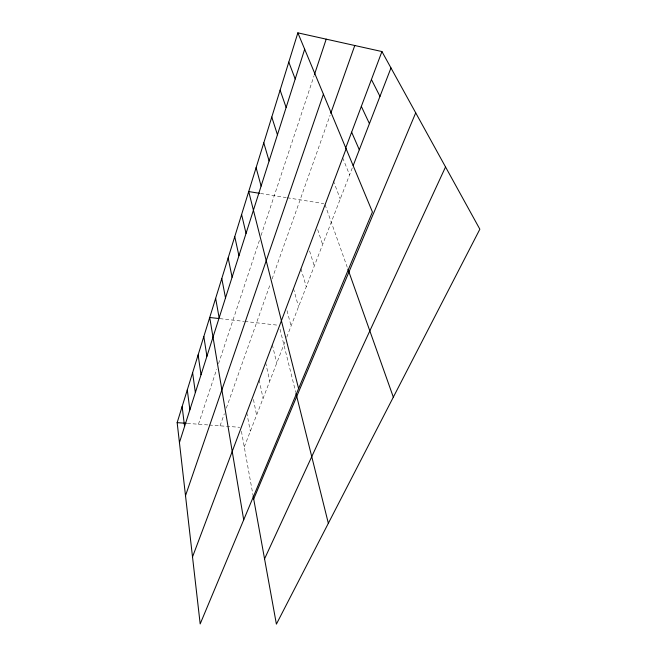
<?xml version="1.0" encoding="UTF-8"?>
<svg xmlns="http://www.w3.org/2000/svg" width="657" height="657" viewBox="0 0 657 657"><rect width="100%" height="100%" fill="white"/><g stroke="black" fill="none" stroke-linecap="round" stroke-linejoin="round"><path stroke-width="0.49" stroke-dasharray="3.29 2.46" d="M198.455 424.225L216.695 369.226M218.543 363.666L259.499 240.199M261.075 235.444L314.103 75.604M220.062 425.835L224.341 413.754M226.337 408.12L270.06 284.67M272.097 278.938L330.11 115.147M244.264 446.957L284.949 341.854M286.748 337.197L352.464 167.436M187.294 423.395L208.269 424.956M209.255 425.03L239.731 427.296M219.832 318.637L243.788 321.347M244.774 321.454L278.075 325.223M260.509 193.462L286.206 197.585M287.199 197.749L323.753 203.621M342.708 157.91L349.59 174.877M333.362 180.815L340.252 198.997M325.067 204.697L347.233 267.194M317.668 229.613L322.628 244.519M309.595 250.974L314.301 266.028M300.963 268.729L306.277 286.748M293.49 288.587L298.541 306.737M287.035 310.646L291.076 326.028M280.022 329.198L295.757 392.41M272.351 344.753L276.696 363.181M265.642 362.598L269.764 381.085M259.145 379.845L263.063 398.38M253.454 399.472L256.591 415.109M246.777 412.703L250.325 431.296M241.423 431.288L252.978 495.017"/><path stroke-width="0.99" d="M297.859 32.85L372.437 211.981L200.18 623.92L177.152 422.64L297.859 32.85L381.939 51.55L479.848 229.211L276.392 624.15L253.159 496.01M179.435 442.588L304.676 49.234M314.424 74.652L326.2 39.157M185.512 495.69L323.416 94.238M330.775 113.283L354.78 45.514M345.549 148.392L381.939 51.55M192.517 556.931L346.124 148.794M353.187 165.58L390.981 67.95M253.701 499.008L415.717 112.84M264.549 558.869L445.536 166.952M177.152 422.64L186.284 423.322M218.822 318.522L209.714 317.487L243.706 519.835M259.523 193.306L248.707 191.565L298.59 388.583M371.427 79.538L379.976 96.382M361.334 106.385L369.423 123.631M351.643 132.18L359.305 149.771M288.793 62.111L295.207 78.996M347.914 269.115L393.329 397.157M280.112 90.157L286.132 107.477M271.784 117.061L277.443 134.775M263.786 142.881L269.107 160.949M256.099 167.699L261.108 186.071M296.003 393.412L328.344 523.292M241.595 214.527L246.038 233.399M234.754 236.643L238.934 255.721M228.151 257.955L232.093 277.205M221.787 278.511L225.499 297.908M215.644 298.344L219.142 317.873M203.818 336.54L206.922 356.275M198.118 354.944L201.042 374.745M192.616 372.724L195.359 392.582M187.286 389.913L189.873 409.812M182.137 406.543L184.568 426.475"/></g></svg>
